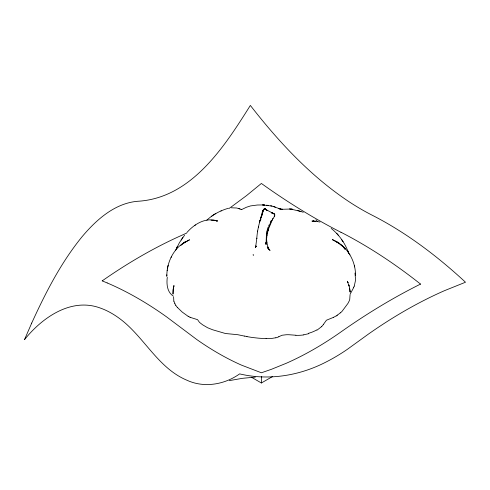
<?xml version="1.0" encoding="UTF-8"?>
<svg xmlns="http://www.w3.org/2000/svg" width="490" height="490" viewBox="0 0 490 490"><rect width="100%" height="100%" fill="white"/><g stroke="black" fill="none" stroke-linecap="round" stroke-linejoin="round"><path stroke-width="0.73" d="M266.658 237.785L266.689 237.442L266.603 239.506L266.609 238.82L266.603 239.163M166.821 276.623C166.6 262.971 173.148 248.626 185.385 241.84M173.625 296.995L173.815 301.191M166.827 275.705L166.845 274.792M350.056 294.815L349.75 299.268A28.867 18.847 0.6 0 1 349.284 300.793L347.925 303.439L342.014 311.377A40.523 26.864 0.8 0 1 340.348 312.889M266.64 238.134L266.983 235.163M266.333 236.75L266.046 244.639L265.874 242.85L265.905 243.212M266.309 236.97L267.271 231.213L267.13 231.807L268.826 226.454L270.811 222.178L274.731 215.974L274.761 214.363L273.114 213.309M167.164 270.572L167.231 269.972M266.548 234.924L266.689 234.018M266.909 235.684L268.373 229.345L272.93 218.35M172.884 294.043L173.08 289.976L173.962 285.578L173.276 288.837L173.117 293.908M167.28 277.334C166.435 284.065 167.078 292.132 173.35 296.15M261.721 215.998L261.856 215.251M260.827 219.502L260.943 218.926M266.805 210.406L266.254 209.72C263.534 206.431 261.979 212.666 261.525 215.386C259.29 222.956 257.158 230.692 256.797 238.618L256.815 238.152L255.7 246.727L255.952 245.858C254.384 249.918 256.484 245.472 255.615 247.04L256.099 246.501M258.487 226.839L258.359 227.464M167.525 268.214L168.15 265.292M262.634 212.917L262.824 212.054M262.125 215.067L262.377 213.989M266.536 232.805L266.346 233.601L266.493 232.977M350.123 294.227L353.633 287.636M173.552 287.287L173.834 286.074M261.213 217.744L261.415 216.911M266.872 231.347L267.068 230.527M262.328 213.499L262.83 211.539M262.805 211.772L262.916 211.337M261.997 214.54L262.334 213.291M261.648 215.888L261.832 215.159M259.633 222.025L259.804 221.376L259.682 221.823M262.511 212.801L262.879 211.411L262.462 212.795M260.937 217.321L260.692 218.166L261.17 216.592M267.289 229.712L267.522 228.897M267.73 228.23L268.006 227.427M263.21 210.529L263.449 209.922L263.032 210.933L263.302 210.216M354.246 286.136L355.593 280.035L354.981 273.04M262.971 211.104L263.357 210.118M175.604 250.298L179.487 242.568L184.583 235.2M274.4 215.778L274.173 216.286M268.777 225.461L268.943 225.075M176.302 248.632L177.202 246.739M171.451 256.656L171.065 257.44M270.37 222.209L271.099 220.966M271.142 220.874L271.466 220.322M323.437 324.38L326.438 320.221L333.555 317.336M181.11 239.99L182.77 237.577M255.615 247.04L255.909 246.697M187.008 232.413C194.34 224.04 205.684 217.064 217.113 220.929L213.959 220.298L214.994 220.482M321.514 326.695L317.024 330.156M180.883 245.484L181.925 244.492M206.823 220.188C212.887 214.461 220.488 210.547 228.456 208.238M182.966 243.604L189.569 239.788L183.768 242.807M211.668 216.194L213.671 214.798M194.849 225.357L195.449 224.947M337.463 315.168L336.238 315.934M184.957 242.164L183.53 243.071L185.655 241.723M215.827 213.53L214.081 214.553M251.437 377.239L261.384 382.984L272.575 376.522M220.904 211.012L221.284 210.835M278.792 336.691L282.099 335.246L286.209 334.75A25.431 18.13 4.5 0 1 289.051 334.737L295.893 335.24M255.357 246.66L256.148 246.452M308.822 333.666L303.763 334.805M275.778 337.757L271.295 338.517L266.082 338.608M264.674 208.887L263.865 209.322L265.366 209.01L264.318 208.924L265.065 208.905L264.52 208.899L265.966 209.683L264.857 208.936L263.981 209.169L264.692 208.893L266.15 209.689M229.332 380.626L242.366 378.329L255.394 377.098M231.335 207.797L236.707 207.999L241.748 209.518L246.311 207.301L250.506 205.929L257.342 205.016L262.824 204.949L271.913 206.063L281.254 209.31M211.019 220.243L212.795 220.249M319.958 222.043L315.768 221.217L311.934 221.076L313.741 221.217M313.024 221.082L314.286 221.106M271.76 212.936L273.102 213.187L274.541 214.4M300.946 211.484L290.588 209.034L281.744 209.304L282.454 209.255L279.104 208.679L280.715 209.181M264.52 208.899L264.918 208.954M289.357 208.936L292.695 209.334L291.691 209.193M214.007 220.341L213.181 220.267L214.663 220.42M268.422 205.433L266.48 205.181M314.341 221.266L313.269 221.131L313.851 221.211M290.901 209.083L292.695 209.334M246.954 336.624L251.076 337.291A99.433 48.749 1 0 0 253.636 337.641L257.997 338.125A58.904 30.723 0.5 0 0 266.082 338.547M270.664 205.825L271.913 206.063M244.577 336.128L237.809 334.713L225.418 333.506L212.666 329.776L207.65 327.767L202.701 324.858L199.504 322.396L197.574 319.664L190.01 317.293M314.421 221.321L315.609 221.658M272.789 213.07L272.501 212.991M297.522 210.437L303.261 212.268M265.09 209.028L264.128 209.144L264.814 208.887L266.052 209.849M273.512 206.48L275.356 207.117M238.655 208.477L239.861 208.899M272.752 213.181L265.813 209.487M279.649 208.85L278.755 208.495M102.214 280.874L107.188 282.938M265.378 209.193L265.856 209.61L265.36 209.187L265.85 209.616L265.617 209.389M188.087 316.289L182.207 312.063L177.435 307.475M268.208 248.485L269.096 249.6L268.226 248.13L270.045 250.427L268.9 249.453M331.179 228.395C339.202 234.784 345.493 243.665 348.69 253.434M341.493 245.27L342.13 245.864L335.589 241.08C347.967 247.652 355.716 261.47 355.501 275.423M340.379 244.271L342.829 246.574M344.292 247.621L343.619 246.936M315.909 219.808L317.428 221.358M345.352 248.749L344.697 248.044M343.208 246.991L345.027 249.092L344.562 248.461M336.716 233.375L338.492 235.427M267.24 246.874L267.418 247.223M267.944 248.148L268.306 248.626M343.184 246.599L345.027 249.092M348.31 252.417L348.831 253.171M341.64 239.665L343.049 241.772M349.327 253.93L349.952 254.88M175.751 305.282L174.765 303.616M268.183 248.418L268.471 248.883M268.845 249.251L267.95 247.248M268.14 247.799L266.799 242.195M348.243 251.952L347.814 250.757M267.963 247.279L268.128 247.781M354.631 266.897L354.337 265.513M266.885 242.746L266.603 239.059M265.831 242.611L265.886 242.973M350.087 291.183L350.16 291.856L349.523 287.575L350.136 292.107M266.683 241.196L266.707 241.417M261.384 376.418L261.384 382.984M278.859 336.759A17.934 11.674 2.1 0 1 275.833 337.843M246.997 336.55A39.457 23.71 -1.6 0 1 244.626 336.06M316.76 329.923A36.689 26.148 8.5 0 1 308.584 333.292M303.8 334.891A27.55 18.534 6.2 0 1 302.067 335.123A28.512 18.54 5.5 0 1 295.893 335.319M323.455 324.386A28.334 20.292 7.6 0 1 321.538 326.707M190.096 317.226A21.958 12.569 6.5 0 1 188.178 316.234M177.429 307.475A39.225 19.741 11 0 1 175.745 305.282M174.942 303.61A34.141 17.505 9.4 0 1 173.938 301.197M340.262 312.847A33.669 22.54 1.7 0 1 337.341 315.082M336.201 315.903A30.692 20.941 3.2 0 1 333.519 317.3M354.197 286.129A79.925 48.7 -4.4 0 1 353.578 287.63M340.973 232.309A637.796 368.235 60 0 1 261.384 183.456L246.464 195.663L231.537 206.719A318.592 183.94 -60 0 1 229.057 208.452M186.77 233.007A318.592 183.94 -60 0 1 181.796 235.286A515.713 297.749 -60 0 0 102.214 280.862M107.188 282.932A338.045 195.173 60 0 1 166.876 317.091L196.723 339.49A281.609 162.588 60 0 0 241.49 365.13L261.384 372.774L271.331 369.338L286.258 363.286A340.458 196.564 -60 0 0 340.973 331.92A625.638 361.216 -60 0 1 420.561 284.071M340.966 232.242A471.423 272.177 60 0 1 420.555 284.108M257.654 231.115L257.544 231.721L257.654 231.115M262.763 210.957L262.591 211.643L262.775 210.902M260.098 220.249L259.927 220.88L260.098 220.249M260.698 218.117L260.478 218.907L260.698 218.117M261.531 215.367L261.341 216.004L261.531 215.367M268.373 229.345L268.024 230.398L268.361 229.381M31.697 323.112L24.5 339.656C42.146 317.606 71.295 297.075 100.615 308.161A81.665 47.15 60 0 1 123.449 321.562C145.671 340.017 159.33 368.762 187.131 380.32C204.232 388.178 224.616 384.595 239.647 373.882C268.655 380.877 299.66 375.665 325.973 362.067A192 110.85 -60 0 0 347.557 349.186L368.596 333.96A473.058 273.12 -60 0 1 444.736 290.564L465.5 282.228C448.963 266.915 431.512 252.558 412.984 239.72A365.846 211.221 60 0 0 372.137 215.19A253.691 146.467 60 0 1 349.303 201.892C310.623 176.271 278.688 141.849 250.353 105.424C224.775 146.026 192.448 196.888 139.601 201.151C115.769 202.29 96.659 219.373 82.051 236.75C60.901 262.72 45.539 292.781 31.697 323.112M182.654 243.855L182.329 244.124L183.278 243.346L182.654 243.855M272.085 212.948L271.711 212.942L272.128 212.948M263.498 204.985L262.567 204.955L264.698 205.041L263.498 204.985M241.564 209.53L241.019 209.432L241.582 209.567M217.021 220.929L216.402 220.763L217.462 221.045L217.021 220.929M253.471 255.063L253.128 254.904L253.471 255.063M332.845 239.812L332.428 239.622L339.735 243.628L332.845 239.812M274.094 213.763L273.634 213.536L274.094 213.763M265.433 209.114L265.77 209.316L265.433 209.114M273.555 213.505L273.555 213.505M267.497 210.51L267.13 210.29L267.491 210.553M265.843 209.518L266.186 209.806L265.843 209.518M347.912 282.534L347.392 281.242L348.225 283.343L347.912 282.534M268.055 248.142L267.84 247.511L268.055 248.142M349.033 285.762L348.641 284.427L349.254 286.558L349.033 285.762"/></g></svg>
